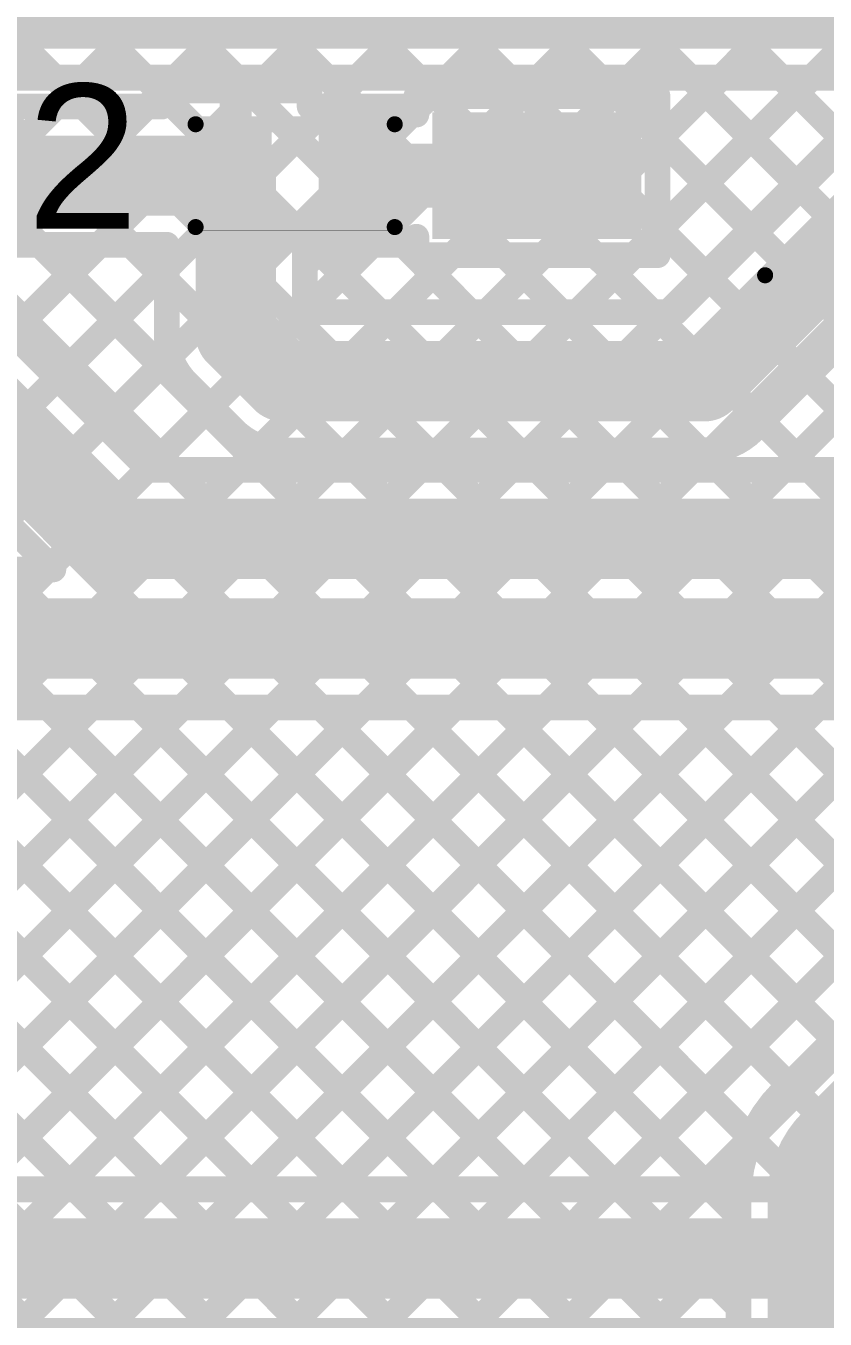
# Model space of a CAD drawing. Header units: millimetres. Extents: x -0.08 to 7.12, y -0.08 to 3.98.
# Drawn here: x 1.5246 to 1.7734, y 1.6021 to 2.0046 of the extents above; entities that cross this region are included whole.
import ezdxf

# ---------------------------------------------------------------- set-up
doc = ezdxf.new("R2010")
doc.units = ezdxf.units.MM
doc.header["$MEASUREMENT"] = 0
for name, color, linetype in [('BottomLayer', 5, 'Continuous'), ('TopLayer', 1, 'Continuous'), ('TopOverlay', 2, 'Continuous'), ('TopPaste', 8, 'Continuous'), ('TopSolder', 216, 'Continuous')]:
    doc.layers.add(name, color=color, linetype=linetype)
doc.styles.add('Arial', font='', dxfattribs={"height": 0.2})
doc.styles.get('Arial').set_extended_font_data('Arial')

# ---------------------------------------------------------------- blocks, each defined once
blk = doc.blocks.new('SOP_4_2_54_34')
at = {"layer": 'TopLayer'}
for points in [[(-0.15157, 0.06575), (-0.09449, 0.06575), (-0.09449, 0.03425), (-0.15157, 0.03425)], [(0.09449, 0.06575), (0.15157, 0.06575), (0.15157, 0.03425), (0.09449, 0.03425)], [(-0.15157, -0.03425), (-0.09449, -0.03425), (-0.09449, -0.06575), (-0.15157, -0.06575)], [(0.09449, -0.03425), (0.15157, -0.03425), (0.15157, -0.06575), (0.09449, -0.06575)]]:
    blk.add_hatch(color=1, dxfattribs=at).paths.add_polyline_path(points)
at = {"layer": 'TopPaste'}
for points in [[(-0.15157, 0.06575), (-0.09449, 0.06575), (-0.09449, 0.03425), (-0.15157, 0.03425)], [(0.09449, 0.06575), (0.15157, 0.06575), (0.15157, 0.03425), (0.09449, 0.03425)], [(-0.15157, -0.03425), (-0.09449, -0.03425), (-0.09449, -0.06575), (-0.15157, -0.06575)], [(0.09449, -0.03425), (0.15157, -0.03425), (0.15157, -0.06575), (0.09449, -0.06575)]]:
    blk.add_hatch(color=8, dxfattribs=at).paths.add_polyline_path(points)
at = {"layer": 'TopSolder'}
for points in [[(-0.15557, 0.06975), (-0.09049, 0.06975), (-0.09049, 0.03025), (-0.15557, 0.03025)], [(0.09049, 0.06975), (0.15557, 0.06975), (0.15557, 0.03025), (0.09049, 0.03025)], [(-0.15557, -0.03025), (-0.09049, -0.03025), (-0.09049, -0.06975), (-0.15557, -0.06975)], [(0.09049, -0.03025), (0.15557, -0.03025), (0.15557, -0.06975), (0.09049, -0.06975)]]:
    blk.add_hatch(color=216, dxfattribs=at).paths.add_polyline_path(points)
at = {"layer": 'TopOverlay', "const_width": 0.005}
for points in [[(-0.052, 0.081), (0.066, 0.081)], [(-0.163, 0.048), (-0.163, 0.058)], [(-0.163, 0.058), (-0.158, 0.053)], [(-0.163, 0.048), (-0.158, 0.053)], [(-0.052, -0.081), (0.066, -0.081)]]:
    blk.add_lwpolyline(points, dxfattribs=at)
at = {"layer": 'TopOverlay', "const_width": 0.0025}
for points in [[(-0.05325, 0.081, 1), (-0.05075, 0.081, 1)], [(0.06475, 0.081, 1), (0.06725, 0.081, 1)], [(-0.16425, 0.058, 1), (-0.16175, 0.058, 1)], [(-0.16425, 0.058, 1), (-0.16175, 0.058, 1)], [(-0.15925, 0.053, 1), (-0.15675, 0.053, 1)], [(-0.15925, 0.053, 1), (-0.15675, 0.053, 1)], [(-0.16425, 0.048, 1), (-0.16175, 0.048, 1)], [(-0.16425, 0.048, 1), (-0.16175, 0.048, 1)], [(-0.05325, -0.081, 1), (-0.05075, -0.081, 1)], [(0.06475, -0.081, 1), (0.06725, -0.081, 1)]]:
    blk.add_lwpolyline(points, format="xyb", close=True, dxfattribs=at)
blk = doc.blocks.new('R___0402_48')
at = {"layer": 'TopLayer'}
for points in [[(-0.0275, -0.0125), (-0.0275, 0.0125), (-0.0095, 0.0125), (-0.0095, -0.0125)], [(0.0095, -0.0125), (0.0095, 0.0125), (0.0275, 0.0125), (0.0275, -0.0125)]]:
    blk.add_hatch(color=1, dxfattribs=at).paths.add_polyline_path(points)
at = {"layer": 'TopPaste'}
for points in [[(-0.0275, -0.0125), (-0.0275, 0.0125), (-0.0095, 0.0125), (-0.0095, -0.0125)], [(0.0095, -0.0125), (0.0095, 0.0125), (0.0275, 0.0125), (0.0275, -0.0125)]]:
    blk.add_hatch(color=8, dxfattribs=at).paths.add_polyline_path(points)
at = {"layer": 'TopSolder'}
for points in [[(-0.02967, -0.01467), (-0.02967, 0.01467), (-0.00733, 0.01467), (-0.00733, -0.01467)], [(0.00733, -0.01467), (0.00733, 0.01467), (0.02967, 0.01467), (0.02967, -0.01467)]]:
    blk.add_hatch(color=216, dxfattribs=at).paths.add_polyline_path(points)
at = {"layer": 'TopOverlay'}
for points, const_width in [([(-0.031, 0.016), (0.031, 0.016)], 0.005), ([(-0.031, -0.016), (-0.031, 0.016)], 0.005), ([(0.031, -0.016), (0.031, 0.016)], 0.005), ([(-0.031, -0.016), (0.031, -0.016)], 0.005), ([(-0.032, -0.017), (0.032, -0.017)], 0.000127)]:
    blk.add_lwpolyline(points, dxfattribs=dict(at, const_width=const_width))
for points, const_width in [([(-0.03225, 0.016, 1), (-0.02975, 0.016, 1)], 0.0025), ([(-0.03225, 0.016, 1), (-0.02975, 0.016, 1)], 0.0025), ([(0.02975, 0.016, 1), (0.03225, 0.016, 1)], 0.0025), ([(0.02975, 0.016, 1), (0.03225, 0.016, 1)], 0.0025), ([(-0.03225, -0.016, 1), (-0.02975, -0.016, 1)], 0.0025), ([(-0.03225, -0.016, 1), (-0.02975, -0.016, 1)], 0.0025), ([(0.02975, -0.016, 1), (0.03225, -0.016, 1)], 0.0025), ([(0.02975, -0.016, 1), (0.03225, -0.016, 1)], 0.0025), ([(-0.03203, -0.017, 1), (-0.03197, -0.017, 1)], 0.0000635), ([(0.03197, -0.017, 1), (0.03203, -0.017, 1)], 0.0000635)]:
    blk.add_lwpolyline(points, format="xyb", close=True, dxfattribs=dict(at, const_width=const_width))

msp = doc.modelspace()

# ---------------------------------------------------------------- linework, layer by layer
at = {"layer": 'BottomLayer'}
for points, const_width in [([(1.18343, 2.25374), (1.57073, 1.86644)], 0.008), ([(1.28273, 2.211), (1.6273, 1.86644)], 0.008), ([(1.31102, 2.211), (1.65558, 1.86644)], 0.008), ([(1.3393, 2.211), (1.68387, 1.86644)], 0.008), ([(1.36759, 2.211), (1.71215, 1.86644)], 0.008), ([(1.39587, 2.211), (1.74043, 1.86644)], 0.008), ([(1.25668, 2.20877), (1.59901, 1.86644)], 0.008), ([(1.49194, 1.93746), (1.72748, 2.173)], 0.008), ([(1.50608, 1.92332), (1.75576, 2.173)], 0.008), ([(1.52023, 1.90918), (1.77139, 2.16035)], 0.008), ([(1.53437, 1.89504), (1.77134, 2.13201)], 0.008), ([(1.4778, 1.95161), (1.64319, 2.117)], 0.008), ([(1.54644, 2.117), (1.797, 1.86644)], 0.008), ([(1.57472, 2.117), (1.82529, 1.86644)], 0.008), ([(1.60301, 2.117), (1.85357, 1.86644)], 0.008), ([(1.63129, 2.117), (1.88186, 1.86644)], 0.008), ([(1.65958, 2.117), (1.91014, 1.86644)], 0.008), ([(1.52388, 2.11127), (1.76872, 1.86644)], 0.008), ([(1.54851, 1.8809), (1.77134, 2.10372)], 0.008), ([(1.56265, 1.86675), (1.77134, 2.07544)], 0.008), ([(1.59062, 1.86644), (1.77134, 2.04715)], 0.008), ([(1.6189, 1.86644), (1.77568, 2.02321)], 0.008), ([(1.64719, 1.86644), (1.78967, 2.00892)], 0.008), ([(1.67547, 1.86644), (1.80382, 1.99478)], 0.008), ([(1.70376, 1.86644), (1.81796, 1.98064)], 0.008), ([(1.4562, 1.9732), (1.56297, 1.86644)], 0.008), ([(1.30205, 1.96541), (1.7465, 1.52096)], 0.008), ([(1.441, 1.958), (1.55406, 1.84494)], 0.025), ([(1.73204, 1.86644), (1.8321, 1.96649)], 0.008), ([(1.76033, 1.86644), (1.84624, 1.95235)], 0.008), ([(1.30205, 1.93713), (1.80418, 1.435)], 0.008), ([(1.43209, 1.9365), (1.53316, 1.83544)], 0.008), ([(1.30205, 1.90884), (1.77589, 1.435)], 0.008), ([(1.30205, 1.88056), (1.74761, 1.435)], 0.008), ([(1.56297, 1.86644), (1.93216, 1.86644)], 0.008), ([(1.30205, 1.85227), (1.71932, 1.435)], 0.008), ([(1.55406, 1.84494), (2.49494, 1.84494)], 0.025), ([(1.51797, 1.83544), (1.53316, 1.83544)], 0.008), ([(1.30205, 1.82399), (1.69104, 1.435)], 0.008), ([(1.50906, 1.81394), (2.51394, 1.81394)], 0.025), ([(1.30205, 1.43644), (1.65804, 1.79244)], 0.008), ([(1.30205, 1.46473), (1.62976, 1.79244)], 0.008), ([(1.30205, 1.5213), (1.57319, 1.79244)], 0.008), ([(1.30205, 1.49301), (1.60147, 1.79244)], 0.008), ([(1.30205, 1.54958), (1.5449, 1.79244)], 0.008), ([(1.32889, 1.435), (1.68633, 1.79244)], 0.008), ([(1.35717, 1.435), (1.71461, 1.79244)], 0.008), ([(1.38546, 1.435), (1.74289, 1.79244)], 0.008), ([(1.41374, 1.435), (1.77118, 1.79244)], 0.008), ([(1.44203, 1.435), (1.79946, 1.79244)], 0.008), ([(1.47031, 1.435), (1.82775, 1.79244)], 0.008), ([(1.4986, 1.435), (1.85603, 1.79244)], 0.008), ([(1.50217, 1.79357), (1.7465, 1.54924)], 0.008), ([(1.50906, 1.79244), (1.88204, 1.79244)], 0.008), ([(1.53159, 1.79244), (1.7465, 1.57753)], 0.008), ([(1.55988, 1.79244), (1.7465, 1.60581)], 0.008), ([(1.58816, 1.79244), (1.7465, 1.6341)], 0.008), ([(1.61644, 1.79244), (1.75035, 1.65853)], 0.008), ([(1.64473, 1.79244), (1.7622, 1.67496)], 0.008), ([(1.67301, 1.79244), (1.77634, 1.68911)], 0.008), ([(1.7013, 1.79244), (1.79049, 1.70325)], 0.008), ([(1.72958, 1.79244), (1.80463, 1.71739)], 0.008), ([(1.75787, 1.79244), (1.81877, 1.73153)], 0.008), ([(1.793, 1.64), (1.905, 1.752)], 0.075), ([(1.76012, 1.67288), (1.87212, 1.78488)], 0.008), ([(1.793, 1.512), (1.793, 1.64)], 0.075), ([(1.52688, 1.435), (1.75031, 1.65843)], 0.008), ([(1.7465, 1.512), (1.7465, 1.64)], 0.008), ([(1.55516, 1.435), (1.7465, 1.62634)], 0.008)]:
    msp.add_lwpolyline(points, dxfattribs=dict(at, const_width=const_width))
for points, const_width in [([(1.53237, 1.89504, 1), (1.53637, 1.89504, 1)], 0.004), ([(1.54651, 1.8809, 1), (1.55051, 1.8809, 1)], 0.004), ([(1.56065, 1.86675, 1), (1.56465, 1.86675, 1)], 0.004), ([(1.56097, 1.86644, 1), (1.56497, 1.86644, 1)], 0.004), ([(1.56097, 1.86644, 1), (1.56497, 1.86644, 1)], 0.004), ([(1.56873, 1.86644, 1), (1.57273, 1.86644, 1)], 0.004), ([(1.58862, 1.86644, 1), (1.59262, 1.86644, 1)], 0.004), ([(1.59701, 1.86644, 1), (1.60101, 1.86644, 1)], 0.004), ([(1.6169, 1.86644, 1), (1.6209, 1.86644, 1)], 0.004), ([(1.6253, 1.86644, 1), (1.6293, 1.86644, 1)], 0.004), ([(1.64519, 1.86644, 1), (1.64919, 1.86644, 1)], 0.004), ([(1.65358, 1.86644, 1), (1.65758, 1.86644, 1)], 0.004), ([(1.67347, 1.86644, 1), (1.67747, 1.86644, 1)], 0.004), ([(1.68187, 1.86644, 1), (1.68587, 1.86644, 1)], 0.004), ([(1.70176, 1.86644, 1), (1.70576, 1.86644, 1)], 0.004), ([(1.71015, 1.86644, 1), (1.71415, 1.86644, 1)], 0.004), ([(1.73004, 1.86644, 1), (1.73404, 1.86644, 1)], 0.004), ([(1.73843, 1.86644, 1), (1.74243, 1.86644, 1)], 0.004), ([(1.75833, 1.86644, 1), (1.76233, 1.86644, 1)], 0.004), ([(1.76672, 1.86644, 1), (1.77072, 1.86644, 1)], 0.004), ([(1.54781, 1.84494, 1), (1.56031, 1.84494, 1)], 0.0125), ([(1.54781, 1.84494, 1), (1.56031, 1.84494, 1)], 0.0125), ([(1.53116, 1.83544, 1), (1.53516, 1.83544, 1)], 0.004), ([(1.53116, 1.83544, 1), (1.53516, 1.83544, 1)], 0.004), ([(1.52959, 1.79244, 1), (1.53359, 1.79244, 1)], 0.004), ([(1.5429, 1.79244, 1), (1.5469, 1.79244, 1)], 0.004), ([(1.55788, 1.79244, 1), (1.56188, 1.79244, 1)], 0.004), ([(1.57119, 1.79244, 1), (1.57519, 1.79244, 1)], 0.004), ([(1.58616, 1.79244, 1), (1.59016, 1.79244, 1)], 0.004), ([(1.59947, 1.79244, 1), (1.60347, 1.79244, 1)], 0.004), ([(1.61444, 1.79244, 1), (1.61844, 1.79244, 1)], 0.004), ([(1.62776, 1.79244, 1), (1.63176, 1.79244, 1)], 0.004), ([(1.64273, 1.79244, 1), (1.64673, 1.79244, 1)], 0.004), ([(1.65604, 1.79244, 1), (1.66004, 1.79244, 1)], 0.004), ([(1.67101, 1.79244, 1), (1.67501, 1.79244, 1)], 0.004), ([(1.68433, 1.79244, 1), (1.68833, 1.79244, 1)], 0.004), ([(1.6993, 1.79244, 1), (1.7033, 1.79244, 1)], 0.004), ([(1.71261, 1.79244, 1), (1.71661, 1.79244, 1)], 0.004), ([(1.72758, 1.79244, 1), (1.73158, 1.79244, 1)], 0.004), ([(1.74089, 1.79244, 1), (1.74489, 1.79244, 1)], 0.004), ([(1.75587, 1.79244, 1), (1.75987, 1.79244, 1)], 0.004), ([(1.76918, 1.79244, 1), (1.77318, 1.79244, 1)], 0.004), ([(1.77434, 1.68911, 1), (1.77834, 1.68911, 1)], 0.004), ([(1.7602, 1.67496, 1), (1.7642, 1.67496, 1)], 0.004), ([(1.77425, 1.64, 1), (1.81175, 1.64, 1)], 0.0375), ([(1.77425, 1.64, 1), (1.81175, 1.64, 1)], 0.0375), ([(1.75812, 1.67288, 1), (1.76212, 1.67288, 1)], 0.004), ([(1.75812, 1.67288, 1), (1.76212, 1.67288, 1)], 0.004), ([(1.75812, 1.67288, 1), (1.76212, 1.67288, 1)], 0.004), ([(1.74831, 1.65843, 1), (1.75231, 1.65843, 1)], 0.004), ([(1.74835, 1.65853, 1), (1.75235, 1.65853, 1)], 0.004), ([(1.7445, 1.64, 1), (1.7485, 1.64, 1)], 0.004), ([(1.7445, 1.64, 1), (1.7485, 1.64, 1)], 0.004), ([(1.7445, 1.64, 1), (1.7485, 1.64, 1)], 0.004), ([(1.7445, 1.6341, 1), (1.7485, 1.6341, 1)], 0.004), ([(1.7445, 1.62634, 1), (1.7485, 1.62634, 1)], 0.004), ([(1.7445, 1.60581, 1), (1.7485, 1.60581, 1)], 0.004)]:
    msp.add_lwpolyline(points, format="xyb", close=True, dxfattribs=dict(at, const_width=const_width))
at = {"layer": 'BottomLayer', "const_width": 0.008}
msp.add_lwpolyline([(1.7465, 1.64, -0.198912), (1.76012, 1.67288)], format="xyb", dxfattribs=at)
msp.add_lwpolyline([(1.7465, 1.64, -0.198912), (1.76012, 1.67288)], format="xyb", dxfattribs=at)
at = {"layer": 'TopLayer'}
for points, const_width in [([(1.50733, 2.01), (1.792, 2.01)], 0.025), ([(1.73589, 1.894), (1.84789, 2.006)], 0.025), ([(1.50733, 1.9885), (1.792, 1.9885)], 0.008), ([(1.53352, 1.9885), (1.54252, 1.9795)], 0.008), ([(1.53398, 1.9795), (1.54298, 1.9885)], 0.008), ([(1.5618, 1.9885), (1.56694, 1.98336)], 0.008), ([(1.56726, 1.9845), (1.57126, 1.9885)], 0.008), ([(1.59009, 1.9885), (1.59409, 1.9845)], 0.008), ([(1.59555, 1.9845), (1.59955, 1.9885)], 0.008), ([(1.61837, 1.9885), (1.62737, 1.9795)], 0.008), ([(1.61883, 1.9795), (1.62783, 1.9885)], 0.008), ([(1.64666, 1.9885), (1.65241, 1.98275)], 0.008), ([(1.65036, 1.98275), (1.65612, 1.9885)], 0.008), ([(1.67494, 1.9885), (1.68069, 1.98275)], 0.008), ([(1.67865, 1.98275), (1.6844, 1.9885)], 0.008), ([(1.70322, 1.9885), (1.70898, 1.98275)], 0.008), ([(1.70693, 1.98275), (1.71268, 1.9885)], 0.008), ([(1.72126, 1.94051), (1.76925, 1.9885)], 0.008), ([(1.72126, 1.9688), (1.74097, 1.9885)], 0.008), ([(1.72454, 1.9155), (1.79856, 1.98953)], 0.008), ([(1.72698, 1.9155), (1.80303, 1.99154)], 0.008), ([(1.73151, 1.9885), (1.76575, 1.95426)], 0.008), ([(1.75979, 1.9885), (1.77989, 1.9684)], 0.008), ([(1.3961, 1.9845), (1.7381, 1.6425)], 0.008), ([(1.53639, 1.6425), (1.87839, 1.9845)], 0.008), ([(1.56694, 1.9795), (1.56694, 1.9845)], 0.008), ([(1.56694, 1.9845), (1.61294, 1.9845)], 0.008), ([(1.61294, 1.9795), (1.61294, 1.9845)], 0.008), ([(1.75109, 1.8788), (1.85679, 1.9845)], 0.008), ([(1.56226, 1.9795), (1.56694, 1.98418)], 0.008), ([(1.58994, 1.958), (1.58994, 1.9805)], 0.01), ([(1.64618, 1.97856), (1.65036, 1.98275)], 0.008), ([(1.64618, 1.977), (1.64618, 1.98275)], 0.008), ([(1.64618, 1.98275), (1.72126, 1.98275)], 0.008), ([(1.72126, 1.93325), (1.72126, 1.98275)], 0.008), ([(1.48257, 1.9795), (1.56694, 1.9795)], 0.008), ([(1.61294, 1.9795), (1.64494, 1.9795)], 0.008), ([(1.56467, 1.6425), (1.89224, 1.97007)], 0.008), ([(1.72126, 1.97046), (1.7516, 1.94012)], 0.008), ([(1.47367, 1.958), (1.58994, 1.958)], 0.025), ([(1.58994, 1.90864), (1.58994, 1.958)], 0.025), ([(1.62694, 1.958), (1.68369, 1.958)], 0.02), ([(1.59296, 1.6425), (1.89224, 1.94178)], 0.008), ([(1.72126, 1.94218), (1.73746, 1.92598)], 0.008), ([(1.47234, 1.93654), (1.76638, 1.6425)], 0.008), ([(1.47367, 1.9365), (1.56694, 1.9365)], 0.008), ([(1.48219, 1.87115), (1.54755, 1.9365)], 0.008), ([(1.50067, 1.9365), (1.79467, 1.6425)], 0.008), ([(1.52895, 1.9365), (1.82295, 1.6425)], 0.008), ([(1.55723, 1.9365), (1.56844, 1.92529)], 0.008), ([(1.56694, 1.9315), (1.56694, 1.9365)], 0.008), ([(1.56844, 1.9315), (1.56844, 1.9365)], 0.008), ([(1.61144, 1.9315), (1.61144, 1.9365)], 0.008), ([(1.61245, 1.91655), (1.6324, 1.9365)], 0.008), ([(1.61294, 1.9315), (1.61294, 1.9365)], 0.008), ([(1.61294, 1.9365), (1.64494, 1.9365)], 0.008), ([(1.6138, 1.9365), (1.6348, 1.9155)], 0.008), ([(1.64209, 1.9365), (1.66309, 1.9155)], 0.008), ([(1.64618, 1.93325), (1.64618, 1.939)], 0.008), ([(1.67781, 1.6425), (1.97181, 1.9365)], 0.008), ([(1.62124, 1.6425), (1.91199, 1.93325)], 0.008), ([(1.63968, 1.9155), (1.65744, 1.93325)], 0.008), ([(1.64618, 1.93325), (1.72126, 1.93325)], 0.008), ([(1.64953, 1.6425), (1.94028, 1.93325)], 0.008), ([(1.66797, 1.9155), (1.68572, 1.93325)], 0.008), ([(1.67362, 1.93325), (1.69137, 1.9155)], 0.008), ([(1.69625, 1.9155), (1.714, 1.93325)], 0.008), ([(1.7019, 1.93325), (1.71966, 1.9155)], 0.008), ([(1.48223, 1.8429), (1.56844, 1.92911)], 0.008), ([(1.56844, 1.90864), (1.56844, 1.9315)], 0.008), ([(1.61144, 1.91755), (1.61144, 1.9315)], 0.008), ([(1.58994, 1.90864), (1.60459, 1.894)], 0.025), ([(1.61349, 1.9155), (1.72698, 1.9155)], 0.008), ([(1.31011, 1.6425), (1.56953, 1.90191)], 0.008), ([(1.60459, 1.894), (1.73589, 1.894)], 0.025), ([(1.57474, 1.89344), (1.58939, 1.8788)], 0.008), ([(1.76787, 1.89557), (1.9305, 1.73294)], 0.008), ([(1.3384, 1.6425), (1.58204, 1.88614)], 0.008), ([(1.75373, 1.88143), (1.9305, 1.70466)], 0.008), ([(1.36668, 1.6425), (1.59779, 1.8736)], 0.008), ([(1.39497, 1.6425), (1.62497, 1.8725)], 0.008), ([(1.42325, 1.6425), (1.65325, 1.8725)], 0.008), ([(1.45154, 1.6425), (1.68154, 1.8725)], 0.008), ([(1.47982, 1.6425), (1.70982, 1.8725)], 0.008), ([(1.50811, 1.6425), (1.73823, 1.87263)], 0.008), ([(1.60459, 1.8725), (1.73589, 1.8725)], 0.008), ([(1.62123, 1.8725), (1.85123, 1.6425)], 0.008), ([(1.64952, 1.8725), (1.87952, 1.6425)], 0.008), ([(1.6778, 1.8725), (1.9078, 1.6425)], 0.008), ([(1.70609, 1.8725), (1.93238, 1.64621)], 0.008), ([(1.73437, 1.8725), (1.9305, 1.67637)], 0.008), ([(1.4847, 1.86762), (1.70981, 1.6425)], 0.008), ([(1.7061, 1.6425), (1.9305, 1.8669)], 0.008), ([(1.48171, 1.84232), (1.68153, 1.6425)], 0.008), ([(1.73438, 1.6425), (1.9305, 1.83862)], 0.008), ([(1.34711, 1.8355), (1.54011, 1.6425)], 0.008), ([(1.37539, 1.8355), (1.56839, 1.6425)], 0.008), ([(1.40368, 1.8355), (1.59668, 1.6425)], 0.008), ([(1.43196, 1.8355), (1.62496, 1.6425)], 0.008), ([(1.46024, 1.8355), (1.65324, 1.6425)], 0.008), ([(1.76266, 1.6425), (1.9305, 1.81034)], 0.008), ([(0.61, 1.6425), (1.93451, 1.6425)], 0.008), ([(0.61, 1.621), (2.555, 1.621)], 0.025), ([(1.281, 1.59), (2.524, 1.59)], 0.025)]:
    msp.add_lwpolyline(points, dxfattribs=dict(at, const_width=const_width))
for points, const_width in [([(1.53152, 1.9885, 1), (1.53552, 1.9885, 1)], 0.004), ([(1.54098, 1.9885, 1), (1.54498, 1.9885, 1)], 0.004), ([(1.5598, 1.9885, 1), (1.5638, 1.9885, 1)], 0.004), ([(1.56926, 1.9885, 1), (1.57326, 1.9885, 1)], 0.004), ([(1.58809, 1.9885, 1), (1.59209, 1.9885, 1)], 0.004), ([(1.59755, 1.9885, 1), (1.60155, 1.9885, 1)], 0.004), ([(1.61637, 1.9885, 1), (1.62037, 1.9885, 1)], 0.004), ([(1.62583, 1.9885, 1), (1.62983, 1.9885, 1)], 0.004), ([(1.64466, 1.9885, 1), (1.64866, 1.9885, 1)], 0.004), ([(1.65412, 1.9885, 1), (1.65812, 1.9885, 1)], 0.004), ([(1.67294, 1.9885, 1), (1.67694, 1.9885, 1)], 0.004), ([(1.6824, 1.9885, 1), (1.6864, 1.9885, 1)], 0.004), ([(1.70122, 1.9885, 1), (1.70522, 1.9885, 1)], 0.004), ([(1.71068, 1.9885, 1), (1.71468, 1.9885, 1)], 0.004), ([(1.72951, 1.9885, 1), (1.73351, 1.9885, 1)], 0.004), ([(1.73897, 1.9885, 1), (1.74297, 1.9885, 1)], 0.004), ([(1.75779, 1.9885, 1), (1.76179, 1.9885, 1)], 0.004), ([(1.76725, 1.9885, 1), (1.77125, 1.9885, 1)], 0.004), ([(1.56494, 1.9845, 1), (1.56894, 1.9845, 1)], 0.004), ([(1.56494, 1.9845, 1), (1.56894, 1.9845, 1)], 0.004), ([(1.56526, 1.9845, 1), (1.56926, 1.9845, 1)], 0.004), ([(1.59209, 1.9845, 1), (1.59609, 1.9845, 1)], 0.004), ([(1.59355, 1.9845, 1), (1.59755, 1.9845, 1)], 0.004), ([(1.61094, 1.9845, 1), (1.61494, 1.9845, 1)], 0.004), ([(1.61094, 1.9845, 1), (1.61494, 1.9845, 1)], 0.004), ([(1.56494, 1.98418, 1), (1.56894, 1.98418, 1)], 0.004), ([(1.56494, 1.98336, 1), (1.56894, 1.98336, 1)], 0.004), ([(1.58744, 1.9805, 1), (1.59244, 1.9805, 1)], 0.005), ([(1.64418, 1.98275, 1), (1.64818, 1.98275, 1)], 0.004), ([(1.64418, 1.98275, 1), (1.64818, 1.98275, 1)], 0.004), ([(1.64836, 1.98275, 1), (1.65236, 1.98275, 1)], 0.004), ([(1.64836, 1.98275, 1), (1.65236, 1.98275, 1)], 0.004), ([(1.65041, 1.98275, 1), (1.65441, 1.98275, 1)], 0.004), ([(1.67665, 1.98275, 1), (1.68065, 1.98275, 1)], 0.004), ([(1.67869, 1.98275, 1), (1.68269, 1.98275, 1)], 0.004), ([(1.70493, 1.98275, 1), (1.70893, 1.98275, 1)], 0.004), ([(1.70698, 1.98275, 1), (1.71098, 1.98275, 1)], 0.004), ([(1.71926, 1.98275, 1), (1.72326, 1.98275, 1)], 0.004), ([(1.71926, 1.98275, 1), (1.72326, 1.98275, 1)], 0.004), ([(1.53198, 1.9795, 1), (1.53598, 1.9795, 1)], 0.004), ([(1.54052, 1.9795, 1), (1.54452, 1.9795, 1)], 0.004), ([(1.56026, 1.9795, 1), (1.56426, 1.9795, 1)], 0.004), ([(1.56494, 1.9795, 1), (1.56894, 1.9795, 1)], 0.004), ([(1.56494, 1.9795, 1), (1.56894, 1.9795, 1)], 0.004), ([(1.61094, 1.9795, 1), (1.61494, 1.9795, 1)], 0.004), ([(1.61094, 1.9795, 1), (1.61494, 1.9795, 1)], 0.004), ([(1.61683, 1.9795, 1), (1.62083, 1.9795, 1)], 0.004), ([(1.62537, 1.9795, 1), (1.62937, 1.9795, 1)], 0.004), ([(1.64294, 1.9795, 1), (1.64694, 1.9795, 1)], 0.004), ([(1.64418, 1.97856, 1), (1.64818, 1.97856, 1)], 0.004), ([(1.64418, 1.977, 1), (1.64818, 1.977, 1)], 0.004), ([(1.71926, 1.97046, 1), (1.72326, 1.97046, 1)], 0.004), ([(1.71926, 1.9688, 1), (1.72326, 1.9688, 1)], 0.004), ([(1.58369, 1.958, 1), (1.59619, 1.958, 1)], 0.0125), ([(1.58369, 1.958, 1), (1.59619, 1.958, 1)], 0.0125), ([(1.62194, 1.958, 1), (1.63194, 1.958, 1)], 0.01), ([(1.67869, 1.958, 1), (1.68869, 1.958, 1)], 0.01), ([(1.58744, 1.958, 1), (1.59244, 1.958, 1)], 0.005), ([(1.76375, 1.95426, 1), (1.76775, 1.95426, 1)], 0.004), ([(1.71926, 1.94218, 1), (1.72326, 1.94218, 1)], 0.004), ([(1.71926, 1.94051, 1), (1.72326, 1.94051, 1)], 0.004), ([(1.52695, 1.9365, 1), (1.53095, 1.9365, 1)], 0.004), ([(1.54555, 1.9365, 1), (1.54955, 1.9365, 1)], 0.004), ([(1.55523, 1.9365, 1), (1.55923, 1.9365, 1)], 0.004), ([(1.56494, 1.9365, 1), (1.56894, 1.9365, 1)], 0.004), ([(1.56494, 1.9365, 1), (1.56894, 1.9365, 1)], 0.004), ([(1.56644, 1.9365, 1), (1.57044, 1.9365, 1)], 0.004), ([(1.60944, 1.9365, 1), (1.61344, 1.9365, 1)], 0.004), ([(1.61094, 1.9365, 1), (1.61494, 1.9365, 1)], 0.004), ([(1.61094, 1.9365, 1), (1.61494, 1.9365, 1)], 0.004), ([(1.6118, 1.9365, 1), (1.6158, 1.9365, 1)], 0.004), ([(1.6304, 1.9365, 1), (1.6344, 1.9365, 1)], 0.004), ([(1.64009, 1.9365, 1), (1.64409, 1.9365, 1)], 0.004), ([(1.64294, 1.9365, 1), (1.64694, 1.9365, 1)], 0.004), ([(1.64418, 1.939, 1), (1.64818, 1.939, 1)], 0.004), ([(1.7496, 1.94012, 1), (1.7536, 1.94012, 1)], 0.004), ([(1.64418, 1.93325, 1), (1.64818, 1.93325, 1)], 0.004), ([(1.64418, 1.93325, 1), (1.64818, 1.93325, 1)], 0.004), ([(1.65544, 1.93325, 1), (1.65944, 1.93325, 1)], 0.004), ([(1.67162, 1.93325, 1), (1.67562, 1.93325, 1)], 0.004), ([(1.68372, 1.93325, 1), (1.68772, 1.93325, 1)], 0.004), ([(1.6999, 1.93325, 1), (1.7039, 1.93325, 1)], 0.004), ([(1.712, 1.93325, 1), (1.716, 1.93325, 1)], 0.004), ([(1.71926, 1.93325, 1), (1.72326, 1.93325, 1)], 0.004), ([(1.71926, 1.93325, 1), (1.72326, 1.93325, 1)], 0.004), ([(1.56494, 1.9315, 1), (1.56894, 1.9315, 1)], 0.004), ([(1.56644, 1.9315, 1), (1.57044, 1.9315, 1)], 0.004), ([(1.56644, 1.9315, 1), (1.57044, 1.9315, 1)], 0.004), ([(1.56644, 1.92911, 1), (1.57044, 1.92911, 1)], 0.004), ([(1.60944, 1.9315, 1), (1.61344, 1.9315, 1)], 0.004), ([(1.60944, 1.9315, 1), (1.61344, 1.9315, 1)], 0.004), ([(1.61094, 1.9315, 1), (1.61494, 1.9315, 1)], 0.004), ([(1.56644, 1.92529, 1), (1.57044, 1.92529, 1)], 0.004), ([(1.73546, 1.92598, 1), (1.73946, 1.92598, 1)], 0.004), ([(1.58369, 1.90864, 1), (1.59619, 1.90864, 1)], 0.0125), ([(1.58369, 1.90864, 1), (1.59619, 1.90864, 1)], 0.0125), ([(1.60944, 1.91755, 1), (1.61344, 1.91755, 1)], 0.004), ([(1.61045, 1.91655, 1), (1.61445, 1.91655, 1)], 0.004), ([(1.61149, 1.9155, 1), (1.61549, 1.9155, 1)], 0.004), ([(1.6328, 1.9155, 1), (1.6368, 1.9155, 1)], 0.004), ([(1.63768, 1.9155, 1), (1.64168, 1.9155, 1)], 0.004), ([(1.66109, 1.9155, 1), (1.66509, 1.9155, 1)], 0.004), ([(1.66597, 1.9155, 1), (1.66997, 1.9155, 1)], 0.004), ([(1.68937, 1.9155, 1), (1.69337, 1.9155, 1)], 0.004), ([(1.69425, 1.9155, 1), (1.69825, 1.9155, 1)], 0.004), ([(1.71766, 1.9155, 1), (1.72166, 1.9155, 1)], 0.004), ([(1.72254, 1.9155, 1), (1.72654, 1.9155, 1)], 0.004), ([(1.72498, 1.9155, 1), (1.72898, 1.9155, 1)], 0.004), ([(1.72498, 1.9155, 1), (1.72898, 1.9155, 1)], 0.004), ([(1.56644, 1.90864, 1), (1.57044, 1.90864, 1)], 0.004), ([(1.56644, 1.90864, 1), (1.57044, 1.90864, 1)], 0.004), ([(1.56644, 1.90864, 1), (1.57044, 1.90864, 1)], 0.004), ([(1.56753, 1.90191, 1), (1.57153, 1.90191, 1)], 0.004), ([(1.59834, 1.894, 1), (1.61084, 1.894, 1)], 0.0125), ([(1.59834, 1.894, 1), (1.61084, 1.894, 1)], 0.0125), ([(1.72964, 1.894, 1), (1.74214, 1.894, 1)], 0.0125), ([(1.72964, 1.894, 1), (1.74214, 1.894, 1)], 0.0125), ([(1.57274, 1.89344, 1), (1.57674, 1.89344, 1)], 0.004), ([(1.57274, 1.89344, 1), (1.57674, 1.89344, 1)], 0.004), ([(1.57274, 1.89344, 1), (1.57674, 1.89344, 1)], 0.004), ([(1.76587, 1.89557, 1), (1.76987, 1.89557, 1)], 0.004), ([(1.58004, 1.88614, 1), (1.58404, 1.88614, 1)], 0.004), ([(1.75173, 1.88143, 1), (1.75573, 1.88143, 1)], 0.004), ([(1.58739, 1.8788, 1), (1.59139, 1.8788, 1)], 0.004), ([(1.58739, 1.8788, 1), (1.59139, 1.8788, 1)], 0.004), ([(1.58739, 1.8788, 1), (1.59139, 1.8788, 1)], 0.004), ([(1.74909, 1.8788, 1), (1.75309, 1.8788, 1)], 0.004), ([(1.74909, 1.8788, 1), (1.75309, 1.8788, 1)], 0.004), ([(1.74909, 1.8788, 1), (1.75309, 1.8788, 1)], 0.004), ([(1.59579, 1.8736, 1), (1.59979, 1.8736, 1)], 0.004), ([(1.60259, 1.8725, 1), (1.60659, 1.8725, 1)], 0.004), ([(1.60259, 1.8725, 1), (1.60659, 1.8725, 1)], 0.004), ([(1.60259, 1.8725, 1), (1.60659, 1.8725, 1)], 0.004), ([(1.61923, 1.8725, 1), (1.62323, 1.8725, 1)], 0.004), ([(1.62297, 1.8725, 1), (1.62697, 1.8725, 1)], 0.004), ([(1.64752, 1.8725, 1), (1.65152, 1.8725, 1)], 0.004), ([(1.65125, 1.8725, 1), (1.65525, 1.8725, 1)], 0.004), ([(1.6758, 1.8725, 1), (1.6798, 1.8725, 1)], 0.004), ([(1.67954, 1.8725, 1), (1.68354, 1.8725, 1)], 0.004), ([(1.70409, 1.8725, 1), (1.70809, 1.8725, 1)], 0.004), ([(1.70782, 1.8725, 1), (1.71182, 1.8725, 1)], 0.004), ([(1.73237, 1.8725, 1), (1.73637, 1.8725, 1)], 0.004), ([(1.73389, 1.8725, 1), (1.73789, 1.8725, 1)], 0.004), ([(1.73389, 1.8725, 1), (1.73789, 1.8725, 1)], 0.004), ([(1.73389, 1.8725, 1), (1.73789, 1.8725, 1)], 0.004), ([(1.73623, 1.87263, 1), (1.74023, 1.87263, 1)], 0.004), ([(1.53439, 1.6425, 1), (1.53839, 1.6425, 1)], 0.004), ([(1.53811, 1.6425, 1), (1.54211, 1.6425, 1)], 0.004), ([(1.56267, 1.6425, 1), (1.56667, 1.6425, 1)], 0.004), ([(1.56639, 1.6425, 1), (1.57039, 1.6425, 1)], 0.004), ([(1.59096, 1.6425, 1), (1.59496, 1.6425, 1)], 0.004), ([(1.59468, 1.6425, 1), (1.59868, 1.6425, 1)], 0.004), ([(1.61924, 1.6425, 1), (1.62324, 1.6425, 1)], 0.004), ([(1.62296, 1.6425, 1), (1.62696, 1.6425, 1)], 0.004), ([(1.64753, 1.6425, 1), (1.65153, 1.6425, 1)], 0.004), ([(1.65124, 1.6425, 1), (1.65524, 1.6425, 1)], 0.004), ([(1.67581, 1.6425, 1), (1.67981, 1.6425, 1)], 0.004), ([(1.67953, 1.6425, 1), (1.68353, 1.6425, 1)], 0.004), ([(1.7041, 1.6425, 1), (1.7081, 1.6425, 1)], 0.004), ([(1.70781, 1.6425, 1), (1.71181, 1.6425, 1)], 0.004), ([(1.73238, 1.6425, 1), (1.73638, 1.6425, 1)], 0.004), ([(1.7361, 1.6425, 1), (1.7401, 1.6425, 1)], 0.004), ([(1.76066, 1.6425, 1), (1.76466, 1.6425, 1)], 0.004), ([(1.76438, 1.6425, 1), (1.76838, 1.6425, 1)], 0.004)]:
    msp.add_lwpolyline(points, format="xyb", close=True, dxfattribs=dict(at, const_width=const_width))
at = {"layer": 'TopLayer', "const_width": 0.008}
for points in [[(1.57474, 1.89344, -0.198912), (1.56844, 1.90864)], [(1.57474, 1.89344, -0.198912), (1.56844, 1.90864)], [(1.60459, 1.8725, -0.198912), (1.58939, 1.8788)], [(1.60459, 1.8725, -0.198912), (1.58939, 1.8788)], [(1.75109, 1.8788, -0.198912), (1.73589, 1.8725)], [(1.75109, 1.8788, -0.198912), (1.73589, 1.8725)]]:
    msp.add_lwpolyline(points, format="xyb", dxfattribs=at)

# ---------------------------------------------------------------- block references
for name, p in [('SOP_4_2_54_34', (1.80675, 2.008)), ('R___0402_48', (1.60844, 1.958))]:
    msp.add_blockref(name, p)

# ---------------------------------------------------------------- texts
at = {"layer": 'TopOverlay', "style": 'Arial'}
msp.add_text('R22', height=0.045, dxfattribs=at).set_placement((1.44446, 1.94151))

doc.saveas('drawing.dxf')
